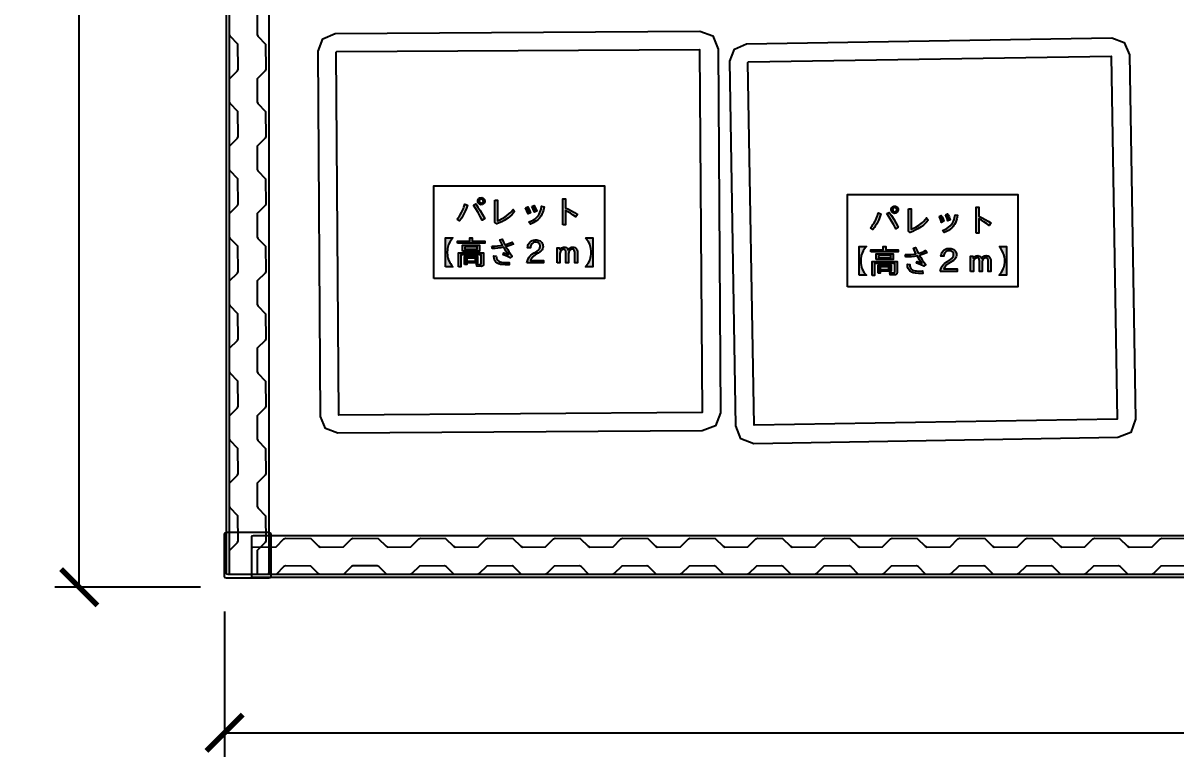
# Model space of a CAD drawing. Header units: millimetres. Extents: x -851 to 12103, y -752 to 16103.
# Drawn here: x -851 to 3904, y -752 to 2275 of the extents above; entities that cross this region are included whole.
import ezdxf

# ---------------------------------------------------------------- set-up
doc = ezdxf.new("R2010")
doc.units = ezdxf.units.MM
for name, color, linetype in [('名称ラベル', 1, 'Continuous'), ('壁', 8, 'Continuous'), ('寸法', 2, 'Continuous'), ('床', 9, 'Continuous'), ('荷', 34, 'Continuous'), ('設備', 5, 'Continuous')]:
    doc.layers.add(name, color=color, linetype=linetype)
doc.styles.add('OpenSansCondensed-Light', font='OpenSansCondensed-Light.ttf')
doc.dimstyles.new('EZDXF', dxfattribs={"dimtxt": 200, "dimasz": 150, "dimexe": 100, "dimexo": 100, "dimgap": 0.1, "dimtad": 1, "dimdec": 0, "dimzin": 12, "dimdsep": 46, "dimtxsty": 'OpenSansCondensed-Light', "dimblk": 'ARCHTICK', "dimcen": 2.5, "dimazin": 3, "dimtfac": 0.5, "dimtmove": 2, "dimatfit": 3})

# ---------------------------------------------------------------- blocks, each defined once
blk = doc.blocks.new('_ARCHTICK')
at = {"color": 0, "linetype": 'BYBLOCK', "const_width": 0.15}
blk.add_lwpolyline([(-0.5, -0.5), (0.5, 0.5)], dxfattribs=at)

msp = doc.modelspace()

# ---------------------------------------------------------------- hatches: boundary and pattern name
at = {"layer": '名称ラベル'}
for points in [[(938.7, 1466.4), (942.3, 1470.5), (948.8, 1479.3), (951.9, 1484), (957.5, 1493.9), (960.1, 1499.1), (964.8, 1510.1), (966.9, 1515.9), (970.7, 1528.1), (981.5, 1524.2), (977.4, 1511.4), (972.7, 1499.3), (970.2, 1493.6), (964.6, 1482.7), (958.6, 1472.6), (955.3, 1467.9), (948.4, 1459)], [(1006.1, 1524.8), (1015.6, 1529.8), (1025, 1516.4), (1034.3, 1501.8), (1043.7, 1486), (1053.1, 1468.9), (1042.4, 1461.8), (1034.3, 1478.1), (1025.6, 1494), (1016.2, 1509.6)], [(1094.7, 1544.5), (1106.2, 1544.5), (1106.2, 1460.2), (1112.8, 1462.9), (1125.4, 1468.9), (1137, 1475.8), (1142.4, 1479.6), (1152.5, 1487.9), (1157.2, 1492.3), (1161.7, 1497), (1169.8, 1507.1), (1176.2, 1497.5), (1172.1, 1492.4), (1165, 1484.8), (1156.8, 1477.6), (1147.5, 1470.6), (1133.7, 1461.6), (1123.3, 1455.8), (1113, 1450.8), (1102.7, 1446.6), (1094.7, 1452.8)], [(1247.4, 1518.9), (1256.8, 1523.3), (1259.9, 1517.8), (1262.7, 1512), (1265.1, 1505.9), (1267.3, 1499.4), (1257.3, 1494.7), (1255.2, 1501.5), (1252.9, 1507.8), (1250.2, 1513.6)], [(1374.8, 1443.4), (1374.8, 1550.5), (1385.5, 1550.5), (1385.5, 1513.5), (1398.6, 1507.3), (1411.3, 1500.6), (1423.5, 1493.6), (1435.4, 1486.2), (1428.4, 1475.5), (1417.5, 1483.5), (1406.7, 1490.7), (1396.1, 1497.1), (1385.5, 1502.7), (1385.5, 1443.4)], [(1221.6, 1512.9), (1230.7, 1517.3), (1233.9, 1511.7), (1236.7, 1505.8), (1241.7, 1492.9), (1231.9, 1488.2), (1227, 1501.4)], [(1235.1, 1454.9), (1242.8, 1457.7), (1253.3, 1462.9), (1259.5, 1467.1), (1267.7, 1474.2), (1274.2, 1482.1), (1277.5, 1487.6), (1280.5, 1493.7), (1283, 1500.4), (1285.2, 1507.8), (1287.6, 1520.1), (1298.1, 1517.7), (1295, 1503.6), (1292.2, 1495.1), (1288.9, 1487.2), (1285.1, 1479.9), (1282.9, 1476.6), (1278.3, 1470.3), (1273.8, 1465.5), (1265.8, 1458.9), (1259.8, 1454.8), (1253.2, 1451.2), (1242.1, 1446.3)], [(2644.1, 1431.1), (2651, 1439.6), (2654.2, 1444), (2657.3, 1448.7), (2662.9, 1458.6), (2665.5, 1463.9), (2670.2, 1474.9), (2672.3, 1480.7), (2676, 1492.8), (2686.9, 1489), (2682.8, 1476.1), (2678.1, 1464), (2675.5, 1458.3), (2670, 1447.4), (2663.9, 1437.3), (2660.7, 1432.6), (2653.8, 1423.7)], [(2711.4, 1489.5), (2721, 1494.5), (2730.4, 1481.1), (2739.7, 1466.5), (2749.1, 1450.7), (2758.4, 1433.6), (2747.8, 1426.5), (2739.7, 1442.8), (2731, 1458.8), (2721.5, 1474.3)], [(2800, 1509.2), (2811.5, 1509.2), (2811.6, 1425), (2818.2, 1427.6), (2830.8, 1433.6), (2842.4, 1440.6), (2847.8, 1444.4), (2857.9, 1452.6), (2862.6, 1457.1), (2871.2, 1466.7), (2875.2, 1471.8), (2881.5, 1462.2), (2875.2, 1454.5), (2867.8, 1447.1), (2862.2, 1442.3), (2852.9, 1435.3), (2839.1, 1426.3), (2828.7, 1420.5), (2818.4, 1415.5), (2808.1, 1411.3), (2800, 1417.5)], [(2927, 1477.6), (2936.1, 1482), (2939.2, 1476.5), (2942.1, 1470.5), (2947.1, 1457.6), (2937.3, 1453), (2932.4, 1466.2)], [(2940.5, 1419.6), (2948.2, 1422.5), (2958.7, 1427.7), (2964.9, 1431.8), (2973.1, 1438.9), (2979.6, 1446.8), (2982.9, 1452.3), (2985.9, 1458.4), (2988.4, 1465.1), (2990.5, 1472.5), (2993, 1484.8), (3003.5, 1482.4), (3000.4, 1468.3), (2997.6, 1459.8), (2994.3, 1451.9), (2990.4, 1444.7), (2988.3, 1441.3), (2983.6, 1435.1), (2979.1, 1430.2), (2971.2, 1423.6), (2965.2, 1419.6), (2955, 1414.2), (2947.4, 1411)], [(2952.7, 1483.7), (2962.2, 1488.1), (2965.3, 1482.6), (2968, 1476.7), (2970.5, 1470.6), (2972.6, 1464.1), (2962.7, 1459.4), (2960.6, 1466.2), (2958.2, 1472.5), (2955.6, 1478.3)], [(3080.2, 1408.1), (3080.2, 1515.3), (3090.9, 1515.3), (3090.9, 1478.2), (3104, 1472), (3116.7, 1465.3), (3128.9, 1458.3), (3140.8, 1451), (3133.8, 1440.2), (3122.9, 1448.2), (3112.1, 1455.4), (3101.4, 1461.9), (3090.9, 1467.5), (3090.9, 1408.1)], [(891.5, 1270.2), (891.5, 1388.8), (921.6, 1388.8), (917.8, 1384.6), (911.3, 1375.7), (908.5, 1371.1), (904, 1361.5), (900.7, 1351.4), (899.6, 1346.1), (898.7, 1340.7), (898.1, 1329.6), (898.7, 1318.3), (899.6, 1312.9), (900.7, 1307.6), (904, 1297.5), (908.5, 1287.9), (911.3, 1283.2), (917.8, 1274.4), (921.6, 1270.2)], [(940.5, 1367.4), (940.5, 1375.2), (991.2, 1375.2), (991.3, 1389.1), (1001.2, 1389.1), (1001.3, 1375.2), (1052.9, 1375.2), (1052.9, 1367.4)], [(1081.6, 1355.6), (1093.4, 1355.5), (1105.6, 1356), (1117.5, 1357.3), (1126.2, 1358.8), (1115.3, 1381.6), (1124.8, 1384.3), (1130.6, 1371.2), (1135.8, 1360.9), (1143.8, 1363.1), (1151.4, 1365.7), (1158.6, 1368.6), (1165.6, 1371.9), (1171.1, 1363.1), (1156.3, 1357.2), (1140.4, 1352.5), (1146.1, 1343.1), (1152.3, 1333.5), (1159.1, 1324), (1166.4, 1314.4), (1158.2, 1307.4), (1143.9, 1314.3), (1128.7, 1320), (1131.6, 1327.6), (1141.3, 1324.3), (1150.4, 1320.8), (1145.4, 1327.3), (1140.5, 1334.5), (1131, 1350.3), (1118.9, 1348.3), (1107.1, 1346.9), (1095.7, 1346.1), (1084.6, 1345.8)], [(1226.6, 1285.9), (1228.7, 1294.8), (1231.9, 1302.8), (1236, 1309.8), (1239.3, 1314), (1243.5, 1318.4), (1249.3, 1323.1), (1256.2, 1327.7), (1268.6, 1335), (1275.5, 1340.3), (1278, 1343), (1279.9, 1346.1), (1280.8, 1348.2), (1281.6, 1351.7), (1281.6, 1356.9), (1280.5, 1361.8), (1278.4, 1365.7), (1276.9, 1367.3), (1273.2, 1369.8), (1270.9, 1370.6), (1265.6, 1371.6), (1260.6, 1371.7), (1256.9, 1371.1), (1253.6, 1369.9), (1250.6, 1368.1), (1246.7, 1364.4), (1244.5, 1361.2), (1242.9, 1357.5), (1241.7, 1353.3), (1241.1, 1348.7), (1229.3, 1348.7), (1230, 1353.6), (1231.1, 1358.1), (1232.6, 1362.2), (1234.5, 1366), (1238.2, 1370.9), (1242.9, 1375.1), (1248.1, 1378.2), (1254, 1380.3), (1260.3, 1381.2), (1267.7, 1381), (1272.5, 1380.1), (1275.5, 1379.1), (1281, 1376.5), (1284.7, 1373.8), (1287.8, 1370.7), (1290.2, 1367.2), (1291.9, 1363.3), (1292.9, 1358.9), (1293.2, 1352.3), (1292.2, 1346.8), (1290.9, 1343.4), (1289.1, 1340.1), (1286.8, 1337.1), (1284, 1334.1), (1280.7, 1331.3), (1273.6, 1326.5), (1260.3, 1318.7), (1252.5, 1312.6), (1246.5, 1306), (1243.6, 1301.3), (1241.5, 1296.3), (1295.8, 1296.3), (1295.8, 1285.9)], [(1468.9, 1388.8), (1498.9, 1388.8), (1498.9, 1270.2), (1468.9, 1270.2), (1476.1, 1278.8), (1479.1, 1283.3), (1484.4, 1292.7), (1486.5, 1297.5), (1488.3, 1302.5), (1490.9, 1312.9), (1492.2, 1323.7), (1492.3, 1329.4), (1492.2, 1335), (1490.9, 1345.9), (1488.3, 1356.3), (1486.5, 1361.3), (1484.4, 1366.2), (1479.1, 1375.6), (1476.1, 1380.2)], [(1351.7, 1285.9), (1351.7, 1348.8), (1360.1, 1348.8), (1362, 1340.9), (1366.6, 1345.4), (1369.6, 1347.8), (1374.3, 1350.2), (1377.4, 1351), (1382.4, 1351.3), (1384.1, 1351), (1388.8, 1349.4), (1392.7, 1346.3), (1394.9, 1343.4), (1396.8, 1340), (1401.2, 1344.9), (1406, 1348.5), (1411.3, 1350.6), (1415, 1351.3), (1420.2, 1351.1), (1424.6, 1349.8), (1428.3, 1347.5), (1431.4, 1344.1), (1433.8, 1339.3), (1434.9, 1333.5), (1435, 1285.9), (1423.9, 1285.9), (1423.9, 1330.7), (1423.6, 1334.2), (1422.3, 1338.4), (1420.7, 1340.3), (1418.6, 1341.6), (1416, 1342.3), (1414.5, 1342.3), (1412.6, 1342.2), (1409.8, 1341.5), (1407.2, 1340.1), (1405.5, 1338.8), (1403.8, 1337.3), (1401.7, 1334.5), (1400.1, 1331.5), (1399.4, 1329.3), (1398.9, 1324.6), (1398.9, 1285.9), (1387.8, 1285.9), (1387.8, 1330.7), (1387.5, 1333.9), (1386.2, 1337.4), (1383.6, 1340.6), (1381, 1342), (1377.8, 1342.4), (1373.2, 1341.2), (1369, 1338.3), (1366.5, 1335.7), (1365.2, 1333.7), (1363.4, 1329.4), (1362.8, 1324.6), (1362.8, 1285.9)], [(2596.9, 1235), (2596.9, 1353.5), (2626.9, 1353.5), (2623.2, 1349.3), (2616.7, 1340.5), (2613.9, 1335.8), (2609.3, 1326.2), (2606.1, 1316.1), (2604.9, 1310.8), (2604.1, 1305.4), (2603.5, 1294.3), (2604.1, 1283), (2604.9, 1277.6), (2607.5, 1267.2), (2609.3, 1262.2), (2611.5, 1257.3), (2616.7, 1248), (2623.2, 1239.2), (2626.9, 1235)], [(2645.9, 1332.1), (2645.9, 1339.9), (2696.6, 1339.9), (2696.7, 1353.8), (2706.6, 1353.8), (2706.6, 1339.9), (2758.2, 1339.9), (2758.2, 1332.1)], [(2786.9, 1320.3), (2798.8, 1320.2), (2811, 1320.8), (2822.9, 1322), (2831.6, 1323.5), (2820.7, 1346.4), (2830.2, 1349), (2835.9, 1336), (2841.2, 1325.6), (2849.1, 1327.8), (2856.7, 1330.4), (2864, 1333.3), (2870.9, 1336.6), (2876.5, 1327.8), (2861.7, 1321.9), (2845.8, 1317.2), (2851.4, 1307.8), (2857.7, 1298.2), (2864.4, 1288.7), (2871.8, 1279.2), (2863.6, 1272.1), (2849.3, 1279), (2834, 1284.7), (2836.9, 1292.3), (2846.7, 1289), (2855.8, 1285.5), (2850.8, 1292), (2845.8, 1299.2), (2836.4, 1315), (2824.3, 1313), (2812.5, 1311.6), (2801, 1310.8), (2790, 1310.5)], [(2931.9, 1250.7), (2934.1, 1259.5), (2937.2, 1267.5), (2939.9, 1272.3), (2944.7, 1278.8), (2948.9, 1283.1), (2954.6, 1287.8), (2961.5, 1292.4), (2974, 1299.8), (2980.9, 1305), (2983.4, 1307.7), (2985.3, 1310.8), (2986.2, 1313), (2987, 1316.4), (2987, 1321.7), (2985.9, 1326.5), (2983.8, 1330.5), (2982.3, 1332.1), (2978.6, 1334.5), (2976.3, 1335.4), (2971, 1336.3), (2966, 1336.4), (2962.3, 1335.8), (2959, 1334.6), (2955.9, 1332.9), (2952.1, 1329.1), (2949.9, 1325.9), (2948.3, 1322.2), (2947.1, 1318.1), (2946.5, 1313.4), (2934.7, 1313.4), (2935.4, 1318.3), (2936.5, 1322.8), (2938, 1326.9), (2939.9, 1330.7), (2943.6, 1335.7), (2948.3, 1339.8), (2953.5, 1343), (2959.3, 1345), (2965.7, 1345.9), (2973.1, 1345.7), (2976.3, 1345.1), (2980.9, 1343.8), (2986.3, 1341.2), (2990.1, 1338.5), (2993.2, 1335.4), (2995.6, 1331.9), (2997.3, 1328), (2998.3, 1323.7), (2998.6, 1317), (2997.6, 1311.6), (2996.3, 1308.1), (2994.5, 1304.9), (2992.2, 1301.8), (2989.4, 1298.9), (2986, 1296), (2979, 1291.2), (2965.7, 1283.5), (2957.8, 1277.4), (2951.9, 1270.7), (2948.9, 1266), (2946.9, 1261), (3001.1, 1261), (3001.1, 1250.7)], [(3174.3, 1353.5), (3204.3, 1353.5), (3204.3, 1235), (3174.3, 1235), (3178, 1239.2), (3184.5, 1248), (3189.7, 1257.4), (3191.9, 1262.2), (3193.6, 1267.2), (3196.3, 1277.6), (3197.6, 1288.5), (3197.7, 1294.1), (3197.6, 1299.7), (3196.3, 1310.6), (3193.6, 1321), (3191.9, 1326.1), (3189.7, 1331), (3184.5, 1340.4), (3181.4, 1344.9)], [(945.3, 1270), (945.3, 1327), (1048.1, 1327), (1048, 1279.8), (1047.7, 1278.3), (1046.7, 1275.8), (1045, 1273.9), (1043.9, 1273.1), (1041.2, 1272), (1037.8, 1271.5), (1019.8, 1272), (1018.5, 1281.5), (1027.1, 1280.5), (1034.8, 1280.1), (1037.1, 1280.9), (1038.2, 1282), (1038.7, 1284.4), (1038.7, 1319.4), (954.7, 1319.4), (954.6, 1270)], [(1091, 1310.4), (1091.1, 1315.9), (1100.5, 1314.2), (1101, 1308), (1101.8, 1304.3), (1103.1, 1301.1), (1104.7, 1298.2), (1106.8, 1295.7), (1111.1, 1292.5), (1117.2, 1290.1), (1122.2, 1288.9), (1128, 1288.2), (1138.2, 1287.7), (1153, 1288.2), (1154.2, 1278.2), (1136.8, 1278), (1124.8, 1278.9), (1117.9, 1280.1), (1111.9, 1281.7), (1109.3, 1282.8), (1104.6, 1285.1), (1102.6, 1286.5), (1099, 1289.7), (1096.1, 1293.4), (1093.8, 1297.6), (1091.6, 1304.9)], [(2650.6, 1234.7), (2650.6, 1291.7), (2753.5, 1291.7), (2753.4, 1244.5), (2753.1, 1243), (2752.1, 1240.5), (2750.4, 1238.6), (2749.3, 1237.8), (2746.5, 1236.7), (2743.1, 1236.2), (2725.2, 1236.7), (2723.9, 1246.2), (2732.4, 1245.2), (2740.1, 1244.8), (2742.5, 1245.6), (2743.6, 1246.7), (2744.1, 1249.1), (2744.1, 1284.1), (2660.1, 1284.1), (2660, 1234.7)], [(3057, 1250.7), (3057, 1313.5), (3065.5, 1313.5), (3067.4, 1305.6), (3071.9, 1310.2), (3075, 1312.5), (3079.7, 1314.9), (3082.8, 1315.8), (3087.8, 1316), (3089.5, 1315.7), (3094.1, 1314.1), (3098.1, 1311), (3100.3, 1308.2), (3102.1, 1304.7), (3106.6, 1309.7), (3111.4, 1313.2), (3114.8, 1314.8), (3120.4, 1316), (3125.6, 1315.8), (3130, 1314.6), (3133.7, 1312.2), (3136.8, 1308.8), (3139.2, 1304), (3140.3, 1298.2), (3140.4, 1250.7), (3129.3, 1250.7), (3129.3, 1295.4), (3129, 1299), (3128.2, 1301.9), (3126.1, 1305), (3125.1, 1305.8), (3122.8, 1306.7), (3119.9, 1307.1), (3118, 1306.9), (3115.2, 1306.2), (3113.4, 1305.4), (3110.8, 1303.6), (3109.2, 1302), (3107, 1299.2), (3105.5, 1296.2), (3104.8, 1294), (3104.3, 1289.3), (3104.3, 1250.7), (3093.2, 1250.7), (3093.2, 1295.4), (3092.9, 1298.6), (3091.6, 1302.1), (3089, 1305.3), (3086.4, 1306.7), (3083.2, 1307.1), (3078.6, 1305.9), (3074.4, 1303.1), (3071.9, 1300.4), (3070.6, 1298.4), (3068.8, 1294.1), (3068.2, 1289.3), (3068.2, 1250.7)], [(2796.4, 1275.1), (2796.4, 1280.6), (2805.9, 1278.9), (2806.3, 1272.7), (2807.2, 1269.1), (2808.4, 1265.8), (2810.1, 1262.9), (2812.2, 1260.4), (2816.5, 1257.2), (2822.6, 1254.8), (2827.6, 1253.7), (2833.4, 1252.9), (2843.6, 1252.5), (2858.4, 1252.9), (2859.6, 1242.9), (2842.2, 1242.7), (2830.2, 1243.6), (2820.2, 1245.6), (2814.6, 1247.5), (2809.9, 1249.9), (2807.9, 1251.2), (2804.4, 1254.4), (2801.5, 1258.2), (2799.2, 1262.4), (2797, 1269.6)]]:
    msp.add_hatch(color=1, dxfattribs=at).paths.add_polyline_path(points)
h = msp.add_hatch(color=1, dxfattribs=at)
h.paths.add_polyline_path([(1024, 1541), (1024.4, 1544.5), (1025.5, 1547.7), (1026.7, 1549.5), (1029.2, 1552.1), (1032.2, 1554), (1034.9, 1555), (1041.6, 1555.2), (1044.3, 1554.3), (1046, 1553.3), (1049.9, 1550), (1051.4, 1547.7), (1052.4, 1545.3), (1053.1, 1540.9), (1052.8, 1538.2), (1052, 1535.6), (1050.7, 1533.1), (1049.1, 1531), (1047.4, 1529.4), (1045.4, 1528.1), (1043.3, 1527.1), (1040.9, 1526.6), (1035.5, 1526.7), (1037.2, 1526.8), (1034.4, 1527), (1031.8, 1528.1), (1028.4, 1530.5), (1025.9, 1533.4), (1024.8, 1535.7), (1024.2, 1538.3)])
h.paths.add_polyline_path([(1035.5, 1549.1), (1032.4, 1547.2), (1031, 1545.5), (1030.3, 1544.1), (1029.8, 1540.5), (1030.6, 1537.4), (1032.7, 1534.5), (1035, 1532.9), (1037.8, 1532.1), (1044, 1532.1), (1040.1, 1532.3), (1043.4, 1533.8), (1045.9, 1536.3), (1047.1, 1539), (1047, 1542.8), (1046.2, 1545.1), (1044.7, 1547.1), (1042.9, 1548.4), (1040.6, 1549.4), (1044.7, 1549.4), (1036.7, 1549.6), (1037.2, 1549.5), (1028.9, 1548.8)])
h = msp.add_hatch(color=1, dxfattribs=at)
h.paths.add_polyline_path([(2729.3, 1505.8), (2729.7, 1509.3), (2730.9, 1512.4), (2732.1, 1514.3), (2734.6, 1516.8), (2737.5, 1518.7), (2740.3, 1519.7), (2746.9, 1519.9), (2749.7, 1519), (2751.4, 1518), (2755.2, 1514.7), (2756.7, 1512.4), (2757.8, 1510), (2758.4, 1505.6), (2758.2, 1502.9), (2757.4, 1500.3), (2756, 1497.8), (2754.5, 1495.8), (2752.8, 1494.1), (2750.8, 1492.8), (2748.7, 1491.8), (2746.3, 1491.3), (2740.9, 1491.4), (2742.5, 1491.5), (2739.8, 1491.7), (2737.2, 1492.8), (2733.7, 1495.2), (2731.3, 1498.2), (2730.2, 1500.5), (2729.6, 1503)])
h.paths.add_polyline_path([(2740.8, 1513.8), (2737.8, 1511.9), (2736.7, 1510.8), (2735.7, 1508.8), (2735.2, 1505.2), (2736, 1502.1), (2738, 1499.2), (2740.3, 1497.6), (2743.2, 1496.9), (2749.3, 1496.8), (2745.4, 1497.1), (2748.8, 1498.5), (2751.3, 1501), (2752.4, 1503.8), (2752.4, 1507.5), (2751.6, 1509.8), (2750.1, 1511.8), (2748.3, 1513.2), (2745.9, 1514.1), (2750, 1514.1), (2742.1, 1514.3), (2742.5, 1514.2), (2734.3, 1513.5)])
h = msp.add_hatch(color=1, dxfattribs=at)
h.paths.add_polyline_path([(961.8, 1334.9), (961.8, 1359.4), (1031.5, 1359.4), (1031.5, 1334.9)])
h.paths.add_polyline_path([(971.1, 1352.2), (971.1, 1342.1), (1022.3, 1342.1), (1022.3, 1352.2)])
h = msp.add_hatch(color=1, dxfattribs=at)
h.paths.add_polyline_path([(969.6, 1279.2), (969.6, 1312), (1023.2, 1312), (1023.2, 1286.8), (978.5, 1286.8), (978.5, 1279.2)])
h.paths.add_polyline_path([(978.5, 1305), (978.5, 1293.8), (1014.3, 1293.9), (1014.3, 1305)])
h = msp.add_hatch(color=1, dxfattribs=at)
h.paths.add_polyline_path([(2667.2, 1299.6), (2667.2, 1324.1), (2736.9, 1324.1), (2736.9, 1299.6)])
h.paths.add_polyline_path([(2676.5, 1317), (2676.5, 1306.8), (2727.7, 1306.9), (2727.6, 1317)])
h = msp.add_hatch(color=1, dxfattribs=at)
h.paths.add_polyline_path([(2675, 1243.9), (2675, 1276.8), (2728.6, 1276.8), (2728.6, 1251.5), (2683.9, 1251.5), (2683.9, 1243.9)])
h.paths.add_polyline_path([(2683.9, 1269.7), (2683.9, 1258.5), (2719.7, 1258.6), (2719.7, 1269.7)])

# ---------------------------------------------------------------- linework, layer by layer
for points in [[(843.5, 1222), (843.5, 1603.5), (1546.9, 1603.5), (1546.9, 1222)], [(938.7, 1466.4), (942.3, 1470.5), (948.8, 1479.3), (951.9, 1484), (957.5, 1493.9), (960.1, 1499.1), (964.8, 1510.2), (966.9, 1515.9), (970.7, 1528.1), (981.5, 1524.2), (977.4, 1511.4), (972.7, 1499.3), (970.1, 1493.6), (964.6, 1482.7), (958.6, 1472.6), (955.3, 1467.9), (948.4, 1459)], [(1006.1, 1524.8), (1015.6, 1529.8), (1025, 1516.4), (1034.3, 1501.8), (1043.7, 1486), (1053, 1468.9), (1042.4, 1461.8), (1034.3, 1478.1), (1025.6, 1494), (1016.2, 1509.6)], [(1024, 1541), (1024.4, 1544.5), (1025.5, 1547.7), (1026.7, 1549.5), (1029.2, 1552), (1032.2, 1554), (1034.9, 1555), (1041.6, 1555.2), (1044.3, 1554.3), (1046, 1553.3), (1049.8, 1550), (1051.4, 1547.7), (1052.4, 1545.3), (1053, 1540.9), (1052.8, 1538.2), (1052, 1535.6), (1050.7, 1533.1), (1049.1, 1531), (1047.4, 1529.4), (1045.4, 1528.1), (1043.3, 1527.1), (1040.9, 1526.6), (1035.5, 1526.7), (1037.2, 1526.8), (1034.4, 1527), (1031.8, 1528.1), (1028.4, 1530.5), (1025.9, 1533.4), (1024.8, 1535.7), (1024.2, 1538.3)], [(1035.5, 1549.1), (1032.4, 1547.2), (1031, 1545.5), (1030.3, 1544.1), (1029.8, 1540.5), (1030.6, 1537.4), (1032.7, 1534.5), (1035, 1532.9), (1037.8, 1532.1), (1044, 1532.1), (1040.1, 1532.3), (1043.4, 1533.8), (1045.9, 1536.3), (1047.1, 1539), (1047, 1542.8), (1046.2, 1545.1), (1044.7, 1547.1), (1042.9, 1548.4), (1040.5, 1549.4), (1044.7, 1549.4), (1036.7, 1549.6), (1037.2, 1549.5), (1028.9, 1548.8)], [(1094.7, 1544.5), (1106.2, 1544.5), (1106.2, 1460.2), (1112.8, 1462.9), (1125.4, 1468.9), (1137, 1475.8), (1142.4, 1479.6), (1152.5, 1487.9), (1157.2, 1492.3), (1161.7, 1497), (1169.8, 1507), (1176.2, 1497.5), (1172.1, 1492.3), (1165, 1484.8), (1156.8, 1477.6), (1147.5, 1470.6), (1133.7, 1461.6), (1123.3, 1455.8), (1113, 1450.8), (1102.8, 1446.6), (1094.7, 1452.8)], [(1247.4, 1518.9), (1256.8, 1523.3), (1259.9, 1517.8), (1262.7, 1512), (1265.1, 1505.8), (1267.3, 1499.4), (1257.3, 1494.7), (1255.2, 1501.5), (1252.9, 1507.8), (1250.2, 1513.6)], [(1374.8, 1443.4), (1374.8, 1550.5), (1385.5, 1550.5), (1385.5, 1513.5), (1398.6, 1507.3), (1411.3, 1500.6), (1423.5, 1493.6), (1435.4, 1486.2), (1428.4, 1475.5), (1417.5, 1483.5), (1406.7, 1490.7), (1396.1, 1497.1), (1385.5, 1502.8), (1385.5, 1443.4)], [(2548.9, 1186.7), (2548.9, 1568.2), (3252.3, 1568.2), (3252.3, 1186.7)], [(1221.6, 1512.9), (1230.7, 1517.3), (1233.8, 1511.7), (1236.7, 1505.8), (1241.7, 1492.9), (1231.9, 1488.2), (1227, 1501.5)], [(1235.1, 1454.9), (1242.8, 1457.7), (1253.3, 1462.9), (1259.5, 1467.1), (1267.7, 1474.2), (1274.2, 1482.1), (1277.5, 1487.6), (1280.5, 1493.7), (1283, 1500.4), (1285.2, 1507.8), (1287.6, 1520.1), (1298.1, 1517.7), (1295, 1503.6), (1292.2, 1495), (1288.9, 1487.2), (1285.1, 1480), (1282.9, 1476.6), (1278.3, 1470.3), (1273.8, 1465.5), (1265.8, 1458.9), (1259.8, 1454.8), (1253.2, 1451.2), (1242.1, 1446.3)], [(2644.1, 1431.1), (2651, 1439.5), (2654.2, 1444), (2657.3, 1448.7), (2662.9, 1458.6), (2665.5, 1463.8), (2670.2, 1474.9), (2672.3, 1480.7), (2676, 1492.8), (2686.9, 1489), (2682.8, 1476.1), (2678.1, 1464), (2675.5, 1458.3), (2670, 1447.4), (2663.9, 1437.3), (2660.7, 1432.6), (2653.8, 1423.7)], [(2711.4, 1489.5), (2721, 1494.5), (2730.4, 1481.1), (2739.7, 1466.5), (2749.1, 1450.7), (2758.4, 1433.6), (2747.8, 1426.5), (2739.7, 1442.8), (2731, 1458.8), (2721.6, 1474.3)], [(2729.3, 1505.8), (2729.7, 1509.3), (2730.9, 1512.4), (2732.1, 1514.3), (2734.6, 1516.8), (2737.5, 1518.7), (2740.3, 1519.7), (2746.9, 1519.9), (2749.7, 1519), (2751.4, 1518), (2755.2, 1514.7), (2756.7, 1512.4), (2757.8, 1510), (2758.4, 1505.6), (2758.2, 1502.9), (2757.4, 1500.3), (2756, 1497.8), (2754.5, 1495.8), (2752.8, 1494.1), (2750.8, 1492.8), (2748.7, 1491.8), (2746.3, 1491.3), (2740.9, 1491.4), (2742.5, 1491.5), (2739.8, 1491.7), (2737.2, 1492.8), (2733.7, 1495.2), (2731.3, 1498.2), (2730.2, 1500.5), (2729.6, 1503)], [(2740.8, 1513.8), (2737.8, 1511.9), (2736.8, 1510.8), (2735.7, 1508.8), (2735.2, 1505.2), (2736, 1502.1), (2738.1, 1499.2), (2740.3, 1497.6), (2743.2, 1496.9), (2749.3, 1496.8), (2745.4, 1497), (2748.8, 1498.5), (2751.3, 1501), (2752.4, 1503.8), (2752.4, 1507.5), (2751.6, 1509.8), (2750.1, 1511.8), (2748.3, 1513.2), (2745.9, 1514.1), (2750, 1514.1), (2742.1, 1514.3), (2742.6, 1514.2), (2734.3, 1513.5)], [(2800.1, 1509.2), (2811.6, 1509.2), (2811.6, 1425), (2818.2, 1427.6), (2830.8, 1433.6), (2842.4, 1440.6), (2847.8, 1444.4), (2857.9, 1452.6), (2862.6, 1457.1), (2871.2, 1466.7), (2875.2, 1471.8), (2881.5, 1462.2), (2875.2, 1454.5), (2867.8, 1447.1), (2862.2, 1442.3), (2852.9, 1435.3), (2839.1, 1426.3), (2828.7, 1420.5), (2818.4, 1415.5), (2808.1, 1411.3), (2800.1, 1417.5)], [(2927, 1477.6), (2936.1, 1482), (2939.2, 1476.5), (2942.1, 1470.5), (2947.1, 1457.6), (2937.3, 1453), (2932.4, 1466.2)], [(2940.5, 1419.6), (2948.2, 1422.5), (2958.7, 1427.7), (2964.9, 1431.8), (2973.1, 1439), (2979.6, 1446.8), (2982.9, 1452.3), (2985.9, 1458.4), (2988.4, 1465.1), (2990.6, 1472.5), (2993, 1484.8), (3003.5, 1482.4), (3000.4, 1468.3), (2997.6, 1459.8), (2994.3, 1451.9), (2990.4, 1444.7), (2988.3, 1441.3), (2983.6, 1435.1), (2979.1, 1430.2), (2971.2, 1423.6), (2965.2, 1419.6), (2955, 1414.2), (2947.4, 1411)], [(2952.7, 1483.7), (2962.2, 1488.1), (2965.3, 1482.6), (2968, 1476.7), (2970.5, 1470.6), (2972.7, 1464.1), (2962.7, 1459.4), (2960.6, 1466.2), (2958.2, 1472.5), (2955.6, 1478.3)], [(3080.2, 1408.1), (3080.2, 1515.3), (3090.9, 1515.3), (3090.9, 1478.2), (3104, 1472), (3116.7, 1465.3), (3128.9, 1458.3), (3140.8, 1451), (3133.8, 1440.2), (3122.9, 1448.2), (3112.1, 1455.4), (3101.4, 1461.9), (3090.9, 1467.5), (3090.9, 1408.1)], [(891.5, 1270.2), (891.5, 1388.8), (921.5, 1388.8), (917.8, 1384.6), (911.3, 1375.7), (908.5, 1371.1), (904, 1361.5), (900.7, 1351.4), (899.6, 1346.1), (898.8, 1340.7), (898.1, 1329.5), (898.8, 1318.3), (899.6, 1312.9), (900.7, 1307.6), (904, 1297.5), (908.5, 1287.8), (911.3, 1283.2), (917.8, 1274.4), (921.5, 1270.2)], [(940.5, 1367.4), (940.5, 1375.2), (991.2, 1375.2), (991.3, 1389.1), (1001.2, 1389.1), (1001.3, 1375.2), (1052.9, 1375.2), (1052.9, 1367.4)], [(1081.5, 1355.6), (1093.4, 1355.5), (1105.6, 1356), (1117.5, 1357.3), (1126.2, 1358.8), (1115.3, 1381.6), (1124.8, 1384.3), (1130.6, 1371.2), (1135.8, 1360.9), (1143.8, 1363.1), (1151.4, 1365.7), (1158.6, 1368.6), (1165.6, 1371.9), (1171.1, 1363.1), (1156.3, 1357.2), (1140.5, 1352.5), (1146.1, 1343), (1152.3, 1333.5), (1159.1, 1324), (1166.4, 1314.4), (1158.2, 1307.4), (1143.9, 1314.3), (1128.7, 1320), (1131.6, 1327.5), (1141.3, 1324.3), (1150.4, 1320.8), (1145.4, 1327.3), (1140.5, 1334.5), (1131, 1350.3), (1118.9, 1348.3), (1107.1, 1346.9), (1095.7, 1346.1), (1084.6, 1345.8)], [(1226.6, 1285.9), (1228.7, 1294.8), (1231.9, 1302.8), (1236, 1309.8), (1239.3, 1314), (1243.5, 1318.4), (1249.3, 1323.1), (1256.2, 1327.7), (1268.6, 1335), (1275.5, 1340.3), (1278, 1343), (1279.9, 1346), (1280.8, 1348.2), (1281.6, 1351.7), (1281.6, 1356.9), (1280.5, 1361.8), (1278.4, 1365.8), (1277, 1367.3), (1273.2, 1369.8), (1271, 1370.6), (1265.6, 1371.6), (1260.6, 1371.7), (1256.9, 1371.1), (1253.6, 1369.9), (1250.6, 1368.1), (1246.7, 1364.4), (1244.5, 1361.2), (1242.9, 1357.5), (1241.7, 1353.3), (1241.1, 1348.7), (1229.3, 1348.7), (1230, 1353.6), (1231.1, 1358.1), (1232.6, 1362.2), (1234.5, 1366), (1238.2, 1370.9), (1242.9, 1375.1), (1248.1, 1378.2), (1254, 1380.3), (1260.3, 1381.2), (1267.7, 1381), (1272.5, 1380.1), (1275.5, 1379.1), (1281, 1376.5), (1284.7, 1373.8), (1287.8, 1370.7), (1290.2, 1367.2), (1291.9, 1363.3), (1292.9, 1358.9), (1293.2, 1352.3), (1292.2, 1346.8), (1290.9, 1343.4), (1289.1, 1340.1), (1286.8, 1337), (1284, 1334.1), (1280.7, 1331.3), (1273.6, 1326.5), (1260.3, 1318.7), (1252.5, 1312.7), (1246.5, 1306), (1243.6, 1301.3), (1241.5, 1296.3), (1295.8, 1296.3), (1295.8, 1285.9)], [(1468.9, 1388.8), (1498.9, 1388.8), (1498.9, 1270.2), (1468.9, 1270.2), (1476, 1278.8), (1479.2, 1283.3), (1484.4, 1292.7), (1486.5, 1297.5), (1488.3, 1302.5), (1490.9, 1312.9), (1492.2, 1323.7), (1492.3, 1329.4), (1492.2, 1335), (1490.9, 1345.9), (1488.3, 1356.3), (1486.5, 1361.3), (1484.4, 1366.2), (1479.2, 1375.7), (1476, 1380.2)], [(961.8, 1334.9), (961.8, 1359.4), (1031.5, 1359.4), (1031.5, 1334.9)], [(971.1, 1352.2), (971.1, 1342.1), (1022.3, 1342.1), (1022.2, 1352.2)], [(1351.7, 1285.9), (1351.7, 1348.8), (1360.1, 1348.8), (1362, 1340.9), (1366.6, 1345.4), (1369.6, 1347.8), (1374.3, 1350.2), (1377.4, 1351), (1382.4, 1351.2), (1384.1, 1351), (1388.8, 1349.4), (1392.7, 1346.3), (1394.9, 1343.4), (1396.8, 1340), (1401.2, 1344.9), (1406, 1348.5), (1411.3, 1350.6), (1415, 1351.2), (1420.2, 1351.1), (1424.6, 1349.8), (1428.3, 1347.5), (1431.4, 1344.1), (1433.8, 1339.3), (1435, 1333.5), (1435, 1285.9), (1423.9, 1285.9), (1423.9, 1330.7), (1423.6, 1334.2), (1422.3, 1338.4), (1420.7, 1340.3), (1418.6, 1341.6), (1416, 1342.3), (1414.5, 1342.3), (1412.6, 1342.2), (1409.8, 1341.5), (1407.2, 1340.1), (1405.5, 1338.8), (1403.8, 1337.3), (1401.7, 1334.5), (1400.1, 1331.5), (1399.5, 1329.3), (1398.9, 1324.6), (1398.9, 1285.9), (1387.8, 1285.9), (1387.8, 1330.7), (1387.5, 1333.9), (1386.2, 1337.4), (1383.7, 1340.6), (1381, 1342), (1377.8, 1342.4), (1373.2, 1341.2), (1369, 1338.3), (1366.5, 1335.7), (1365.2, 1333.7), (1363.4, 1329.4), (1362.8, 1324.6), (1362.8, 1285.9)], [(2596.9, 1235), (2596.9, 1353.5), (2626.9, 1353.5), (2623.2, 1349.3), (2616.7, 1340.5), (2613.9, 1335.8), (2609.3, 1326.2), (2606.1, 1316.1), (2604.9, 1310.8), (2604.1, 1305.4), (2603.5, 1294.3), (2604.1, 1283), (2604.9, 1277.6), (2607.5, 1267.2), (2609.3, 1262.2), (2611.4, 1257.3), (2616.7, 1248), (2623.2, 1239.2), (2626.9, 1235)], [(2645.9, 1332.1), (2645.9, 1339.9), (2696.6, 1339.9), (2696.7, 1353.8), (2706.6, 1353.8), (2706.6, 1339.9), (2758.2, 1339.9), (2758.2, 1332.1)], [(2786.9, 1320.3), (2798.8, 1320.2), (2811, 1320.8), (2822.9, 1322), (2831.6, 1323.5), (2820.7, 1346.4), (2830.2, 1349), (2835.9, 1336), (2841.2, 1325.6), (2849.2, 1327.8), (2856.8, 1330.4), (2864, 1333.3), (2870.9, 1336.6), (2876.5, 1327.8), (2861.7, 1321.9), (2845.8, 1317.2), (2851.4, 1307.8), (2857.7, 1298.2), (2864.4, 1288.7), (2871.8, 1279.2), (2863.6, 1272.1), (2849.3, 1279), (2834, 1284.7), (2836.9, 1292.3), (2846.7, 1289), (2855.8, 1285.5), (2850.8, 1292), (2845.8, 1299.2), (2836.4, 1315), (2824.3, 1313), (2812.5, 1311.6), (2801, 1310.8), (2790, 1310.5)], [(2931.9, 1250.7), (2934.1, 1259.5), (2937.2, 1267.5), (2939.9, 1272.3), (2944.7, 1278.8), (2948.9, 1283.1), (2954.6, 1287.8), (2961.5, 1292.4), (2973.9, 1299.8), (2980.9, 1305), (2983.3, 1307.7), (2985.3, 1310.8), (2986.2, 1313), (2987, 1316.4), (2987, 1321.7), (2985.9, 1326.5), (2983.8, 1330.5), (2982.3, 1332.1), (2978.6, 1334.5), (2976.3, 1335.4), (2971, 1336.3), (2966, 1336.4), (2962.3, 1335.8), (2958.9, 1334.6), (2955.9, 1332.9), (2952.1, 1329.1), (2949.9, 1325.9), (2948.2, 1322.2), (2947.1, 1318.1), (2946.5, 1313.4), (2934.7, 1313.4), (2935.4, 1318.3), (2936.5, 1322.8), (2938, 1326.9), (2939.9, 1330.7), (2943.6, 1335.7), (2948.3, 1339.8), (2953.5, 1343), (2959.3, 1345), (2965.7, 1345.9), (2973.1, 1345.7), (2976.3, 1345.1), (2980.8, 1343.8), (2986.3, 1341.2), (2990.1, 1338.5), (2993.2, 1335.4), (2995.6, 1331.9), (2997.3, 1328), (2998.3, 1323.7), (2998.6, 1317), (2997.6, 1311.6), (2996.3, 1308.1), (2994.5, 1304.9), (2992.2, 1301.8), (2989.4, 1298.9), (2986, 1296), (2979, 1291.2), (2965.7, 1283.5), (2957.8, 1277.4), (2951.9, 1270.7), (2948.9, 1266), (2946.9, 1261), (3001.1, 1261), (3001.1, 1250.7)], [(3174.3, 1353.5), (3204.3, 1353.5), (3204.3, 1235), (3174.3, 1235), (3178, 1239.2), (3184.5, 1248), (3189.7, 1257.4), (3191.8, 1262.2), (3193.7, 1267.2), (3196.2, 1277.6), (3197.6, 1288.5), (3197.7, 1294.1), (3197.6, 1299.7), (3196.2, 1310.6), (3193.7, 1321), (3191.8, 1326.1), (3189.7, 1331), (3184.5, 1340.4), (3181.4, 1344.9)], [(945.3, 1270), (945.3, 1327), (1048.1, 1327), (1048, 1279.8), (1047.7, 1278.3), (1046.7, 1275.8), (1045, 1273.9), (1043.9, 1273.1), (1041.2, 1272), (1037.8, 1271.5), (1019.8, 1272), (1018.5, 1281.5), (1027.1, 1280.5), (1034.8, 1280.1), (1037.1, 1280.9), (1038.2, 1282), (1038.7, 1284.4), (1038.7, 1319.4), (954.7, 1319.4), (954.6, 1270)], [(969.6, 1279.2), (969.6, 1312), (1023.2, 1312), (1023.2, 1286.8), (978.5, 1286.8), (978.5, 1279.2)], [(978.5, 1305), (978.5, 1293.8), (1014.3, 1293.9), (1014.3, 1305)], [(1091, 1310.4), (1091, 1315.8), (1100.5, 1314.2), (1101, 1308), (1101.8, 1304.3), (1103.1, 1301.1), (1104.7, 1298.2), (1106.8, 1295.7), (1111.1, 1292.5), (1117.2, 1290.1), (1122.2, 1288.9), (1128, 1288.2), (1138.2, 1287.8), (1153, 1288.2), (1154.2, 1278.2), (1136.8, 1278), (1124.8, 1278.9), (1117.9, 1280.1), (1111.9, 1281.7), (1109.3, 1282.8), (1104.6, 1285.1), (1102.5, 1286.5), (1099, 1289.7), (1096.1, 1293.4), (1093.8, 1297.7), (1091.7, 1304.9)], [(2650.6, 1234.7), (2650.6, 1291.7), (2753.4, 1291.7), (2753.4, 1244.5), (2753.1, 1243), (2752.1, 1240.5), (2750.4, 1238.6), (2749.3, 1237.8), (2746.6, 1236.7), (2743.1, 1236.2), (2725.2, 1236.7), (2723.9, 1246.2), (2732.4, 1245.2), (2740.1, 1244.8), (2742.5, 1245.6), (2743.6, 1246.7), (2744.1, 1249.1), (2744.1, 1284.1), (2660.1, 1284.1), (2660, 1234.7)], [(2667.2, 1299.6), (2667.2, 1324.1), (2736.9, 1324.1), (2736.9, 1299.6)], [(2676.5, 1317), (2676.5, 1306.8), (2727.7, 1306.8), (2727.6, 1317)], [(3057, 1250.7), (3057, 1313.5), (3065.5, 1313.5), (3067.4, 1305.6), (3071.9, 1310.2), (3075, 1312.5), (3079.7, 1314.9), (3082.8, 1315.8), (3087.8, 1316), (3089.5, 1315.7), (3094.1, 1314.1), (3098.1, 1311), (3100.3, 1308.2), (3102.2, 1304.7), (3106.6, 1309.7), (3111.4, 1313.2), (3114.8, 1314.8), (3120.4, 1316), (3125.6, 1315.8), (3130, 1314.6), (3133.7, 1312.2), (3136.8, 1308.8), (3139.2, 1304), (3140.3, 1298.2), (3140.4, 1250.7), (3129.3, 1250.7), (3129.3, 1295.4), (3129, 1299), (3128.2, 1301.9), (3126.1, 1305), (3125.1, 1305.8), (3122.8, 1306.7), (3119.9, 1307.1), (3118, 1306.9), (3115.2, 1306.2), (3113.4, 1305.3), (3110.8, 1303.6), (3109.2, 1302), (3107, 1299.2), (3105.5, 1296.2), (3104.8, 1294), (3104.3, 1289.3), (3104.3, 1250.7), (3093.2, 1250.7), (3093.2, 1295.4), (3092.8, 1298.6), (3091.6, 1302.1), (3089, 1305.3), (3086.4, 1306.7), (3083.2, 1307.1), (3078.6, 1305.9), (3074.4, 1303), (3071.9, 1300.4), (3070.6, 1298.4), (3068.8, 1294.1), (3068.2, 1289.3), (3068.2, 1250.7)], [(2675, 1243.9), (2675, 1276.8), (2728.6, 1276.8), (2728.6, 1251.5), (2683.9, 1251.5), (2683.9, 1243.9)], [(2683.9, 1269.7), (2683.9, 1258.5), (2719.7, 1258.6), (2719.7, 1269.7)], [(2796.4, 1275.1), (2796.4, 1280.6), (2805.9, 1278.9), (2806.3, 1272.7), (2807.2, 1269.1), (2808.4, 1265.8), (2810.1, 1262.9), (2812.2, 1260.4), (2816.5, 1257.2), (2822.6, 1254.8), (2827.6, 1253.7), (2833.4, 1252.9), (2843.6, 1252.5), (2858.4, 1252.9), (2859.6, 1242.9), (2842.2, 1242.7), (2830.2, 1243.6), (2820.2, 1245.6), (2814.6, 1247.5), (2809.9, 1249.9), (2807.9, 1251.2), (2804.4, 1254.4), (2801.5, 1258.2), (2799.2, 1262.4), (2797, 1269.6)]]:
    msp.add_lwpolyline(points, close=True, dxfattribs=at)
at = {"layer": '壁'}
for points in [[(-12, 6), (-12, 15994), (-10.2, 15998.2), (-6, 16000), (156, 16000), (160.2, 15998.2), (162, 15994), (162, 6), (160.2, 1.8), (156, 0), (-6, 0), (-10.2, 1.8)], [(-20, -7), (-20, 167), (-17.7, 172.7), (-12, 175), (162, 175), (167.7, 172.7), (170, 167), (170, -7), (167.7, -12.7), (162, -15), (-12, -15), (-17.7, -12.7)], [(92.5, -6), (92.5, 156), (94.2, 160.2), (98.5, 162), (9221.4, 162), (9225.6, 160.2), (9227.4, 156), (9227.4, -6), (9225.6, -10.2), (9221.4, -12), (98.5, -12), (94.2, -10.2)]]:
    msp.add_lwpolyline(points, close=True, dxfattribs=at)
for points in [[(114.8, 2323.6), (114, 2228), (116.9, 2221.2), (149.2, 2188.6), (150, 2085), (147.1, 2078.2), (114.8, 2045.6), (114, 1950), (116.9, 1943.2), (149.2, 1910.6), (150, 1807), (147.1, 1800.2), (114.8, 1767.6), (114, 1672), (116.9, 1665.2), (149.2, 1632.6), (150, 1529), (147.1, 1522.2), (114.8, 1489.6), (114, 1394), (116.9, 1387.2), (149.2, 1354.6), (150, 1251), (147.1, 1244.2), (114.8, 1211.6), (114, 1116), (116.9, 1109.2), (149.2, 1076.6), (150, 973), (147.1, 966.2), (114.8, 933.6), (114, 838), (116.9, 831.2), (149.2, 798.6), (150, 695), (147.1, 688.2), (114.8, 655.6), (114, 560), (116.9, 553.2), (149.2, 520.6), (150, 417), (147.1, 410.2), (114.8, 377.6), (114, 282), (116.9, 275.2), (149.2, 242.6), (150, 139), (147.1, 132.2), (114.8, 99.6), (114, 4), (112.9, 1.2), (110, 0), (4, 0), (1.1, 1.2), (0, 4), (0.8, 99.6), (33.1, 132.2), (36, 139), (35.2, 242.6), (2.9, 275.2), (0, 282), (0.8, 377.6), (33.1, 410.2), (36, 417), (35.2, 520.6), (2.9, 553.2), (0, 560), (0.8, 655.6), (33.1, 688.2), (36, 695), (35.2, 798.6), (2.9, 831.2), (0, 838), (0.8, 933.6), (33.1, 966.2), (36, 973), (35.2, 1076.6), (2.9, 1109.2), (0, 1116), (0.8, 1211.6), (33.1, 1244.2), (36, 1251), (35.2, 1354.6), (2.9, 1387.2), (0, 1394), (0.8, 1489.6), (33.1, 1522.2), (36, 1529), (35.2, 1632.6), (2.9, 1665.2), (0, 1672), (0.8, 1767.6), (33.1, 1800.2), (36, 1807), (35.2, 1910.6), (2.9, 1943.2), (0, 1950), (0.8, 2045.6), (33.1, 2078.2), (36, 2085), (35.2, 2188.6), (2.9, 2221.2), (0, 2228), (0.8, 2323.6)], [(3945.5, 36), (3841.8, 35.2), (3809.2, 2.9), (3802.5, 0), (3706.8, 0.8), (3674.2, 33.1), (3667.5, 36), (3563.8, 35.2), (3531.2, 2.9), (3524.5, 0), (3428.8, 0.8), (3396.2, 33.1), (3389.5, 36), (3285.8, 35.2), (3253.2, 2.9), (3246.5, 0), (3150.8, 0.8), (3118.2, 33.1), (3111.5, 36), (3007.8, 35.2), (2975.2, 2.9), (2968.5, 0), (2872.8, 0.8), (2840.2, 33.1), (2833.5, 36), (2729.8, 35.2), (2697.2, 2.9), (2690.5, 0), (2594.8, 0.8), (2562.2, 33.1), (2555.5, 36), (2451.8, 35.2), (2419.2, 2.9), (2412.5, 0), (2316.8, 0.8), (2284.2, 33.1), (2277.5, 36), (2173.8, 35.2), (2141.2, 2.9), (2134.5, 0), (2038.8, 0.8), (2006.2, 33.1), (1999.5, 36), (1895.8, 35.2), (1863.2, 2.9), (1856.5, 0), (1760.8, 0.8), (1728.2, 33.1), (1721.5, 36), (1617.8, 35.2), (1585.2, 2.9), (1578.5, 0), (1482.8, 0.8), (1450.2, 33.1), (1443.5, 36), (1339.8, 35.2), (1307.2, 2.9), (1300.5, 0), (1204.8, 0.8), (1172.2, 33.1), (1165.5, 36), (1061.8, 35.2), (1029.2, 2.9), (1022.5, 0), (926.8, 0.8), (894.2, 33.1), (887.5, 36), (783.8, 35.2), (751.2, 2.9), (744.5, 0), (648.8, 0.8), (616.2, 33.1), (609.5, 36), (509.5, 36), (502.7, 33.1), (470.1, 0.8), (374.5, 0), (367.7, 2.9), (335.1, 35.2), (231.5, 36), (224.7, 33.1), (192.1, 0.8), (96.5, 0), (93.6, 1.1), (92.5, 4), (92.5, 110), (93.6, 112.9), (96.5, 114), (192.1, 114.8), (224.7, 147.1), (231.5, 150), (335.1, 149.2), (367.7, 116.9), (374.5, 114), (470.1, 114.8), (502.7, 147.1), (509.5, 150), (613.1, 149.2), (645.7, 116.9), (652.5, 114), (748.1, 114.8), (780.7, 147.1), (787.5, 150), (891.1, 149.2), (923.7, 116.9), (930.5, 114), (1026.1, 114.8), (1058.7, 147.1), (1065.5, 150), (1169.1, 149.2), (1201.7, 116.9), (1208.5, 114), (1304.1, 114.8), (1336.7, 147.1), (1343.5, 150), (1447.1, 149.2), (1479.7, 116.9), (1486.5, 114), (1582.1, 114.8), (1614.7, 147.1), (1621.5, 150), (1725.1, 149.2), (1757.7, 116.9), (1764.5, 114), (1860.1, 114.8), (1892.7, 147.1), (1899.5, 150), (2003.1, 149.2), (2035.7, 116.9), (2042.5, 114), (2138.1, 114.8), (2170.7, 147.1), (2177.5, 150), (2281.1, 149.2), (2313.7, 116.9), (2320.5, 114), (2416.1, 114.8), (2448.7, 147.1), (2455.5, 150), (2559.1, 149.2), (2591.7, 116.9), (2598.5, 114), (2694.1, 114.8), (2726.7, 147.1), (2733.5, 150), (2837.1, 149.2), (2869.7, 116.9), (2876.5, 114), (2972.1, 114.8), (3004.7, 147.1), (3011.5, 150), (3115.1, 149.2), (3147.7, 116.9), (3154.5, 114), (3250.1, 114.8), (3282.7, 147.1), (3289.5, 150), (3393.1, 149.2), (3425.7, 116.9), (3432.5, 114), (3528.1, 114.8), (3560.7, 147.1), (3567.5, 150), (3671.1, 149.2), (3703.7, 116.9), (3710.5, 114), (3806.1, 114.8), (3838.7, 147.1), (3845.5, 150), (3949.1, 149.2)]]:
    msp.add_lwpolyline(points, dxfattribs=at)
at = {"layer": '床'}
msp.add_lwpolyline([(0, 16000), (12000, 16000), (12000, 0), (0, 0)], close=True, dxfattribs=at)
at = {"layer": '荷'}
for points in [[(365.3, 2159.8), (385.6, 2210.9), (436, 2232.4), (1939.8, 2241.6), (1994.3, 2222.2), (2015, 2168.1), (2025.1, 667), (2004.2, 613.8), (1950.1, 593.1), (446.6, 583), (396.6, 603.5), (375.4, 652.2)], [(2063.5, 2117.8), (2083.6, 2168), (2132.1, 2189.7), (3639.4, 2214.7), (3690.8, 2194.9), (3712.7, 2144.7), (3736.8, 641.1), (3718, 586.4), (3664, 565.2), (2163.1, 540.2), (2109.8, 560.5), (2088.5, 614.5)]]:
    msp.add_lwpolyline(points, close=True, dxfattribs=at)
at = {"layer": '設備'}
for points in [[(440.2, 2155.6), (442.2, 2157.6), (1939.3, 2166.8), (1949.3, 668.5), (451.1, 658.5)], [(2138.2, 2112.9), (2140.2, 2115), (3637.2, 2138.9), (3662, 640.8), (2163.9, 616)]]:
    msp.add_lwpolyline(points, close=True, dxfattribs=at)

# ---------------------------------------------------------------- dimensions: what is measured, and where the dimension line sits
at = {"layer": '寸法'}
msp.add_linear_dim(base=(-620, -52.1), p1=(-20, -52.1), p2=(-20, 16020), angle=90, dimstyle='EZDXF', dxfattribs=at).render()
msp.add_linear_dim(base=(-20, -652.1), p1=(-20, -52.1), p2=(12020, -52.1), dimstyle='EZDXF', dxfattribs=at).render()

doc.saveas('drawing.dxf')
